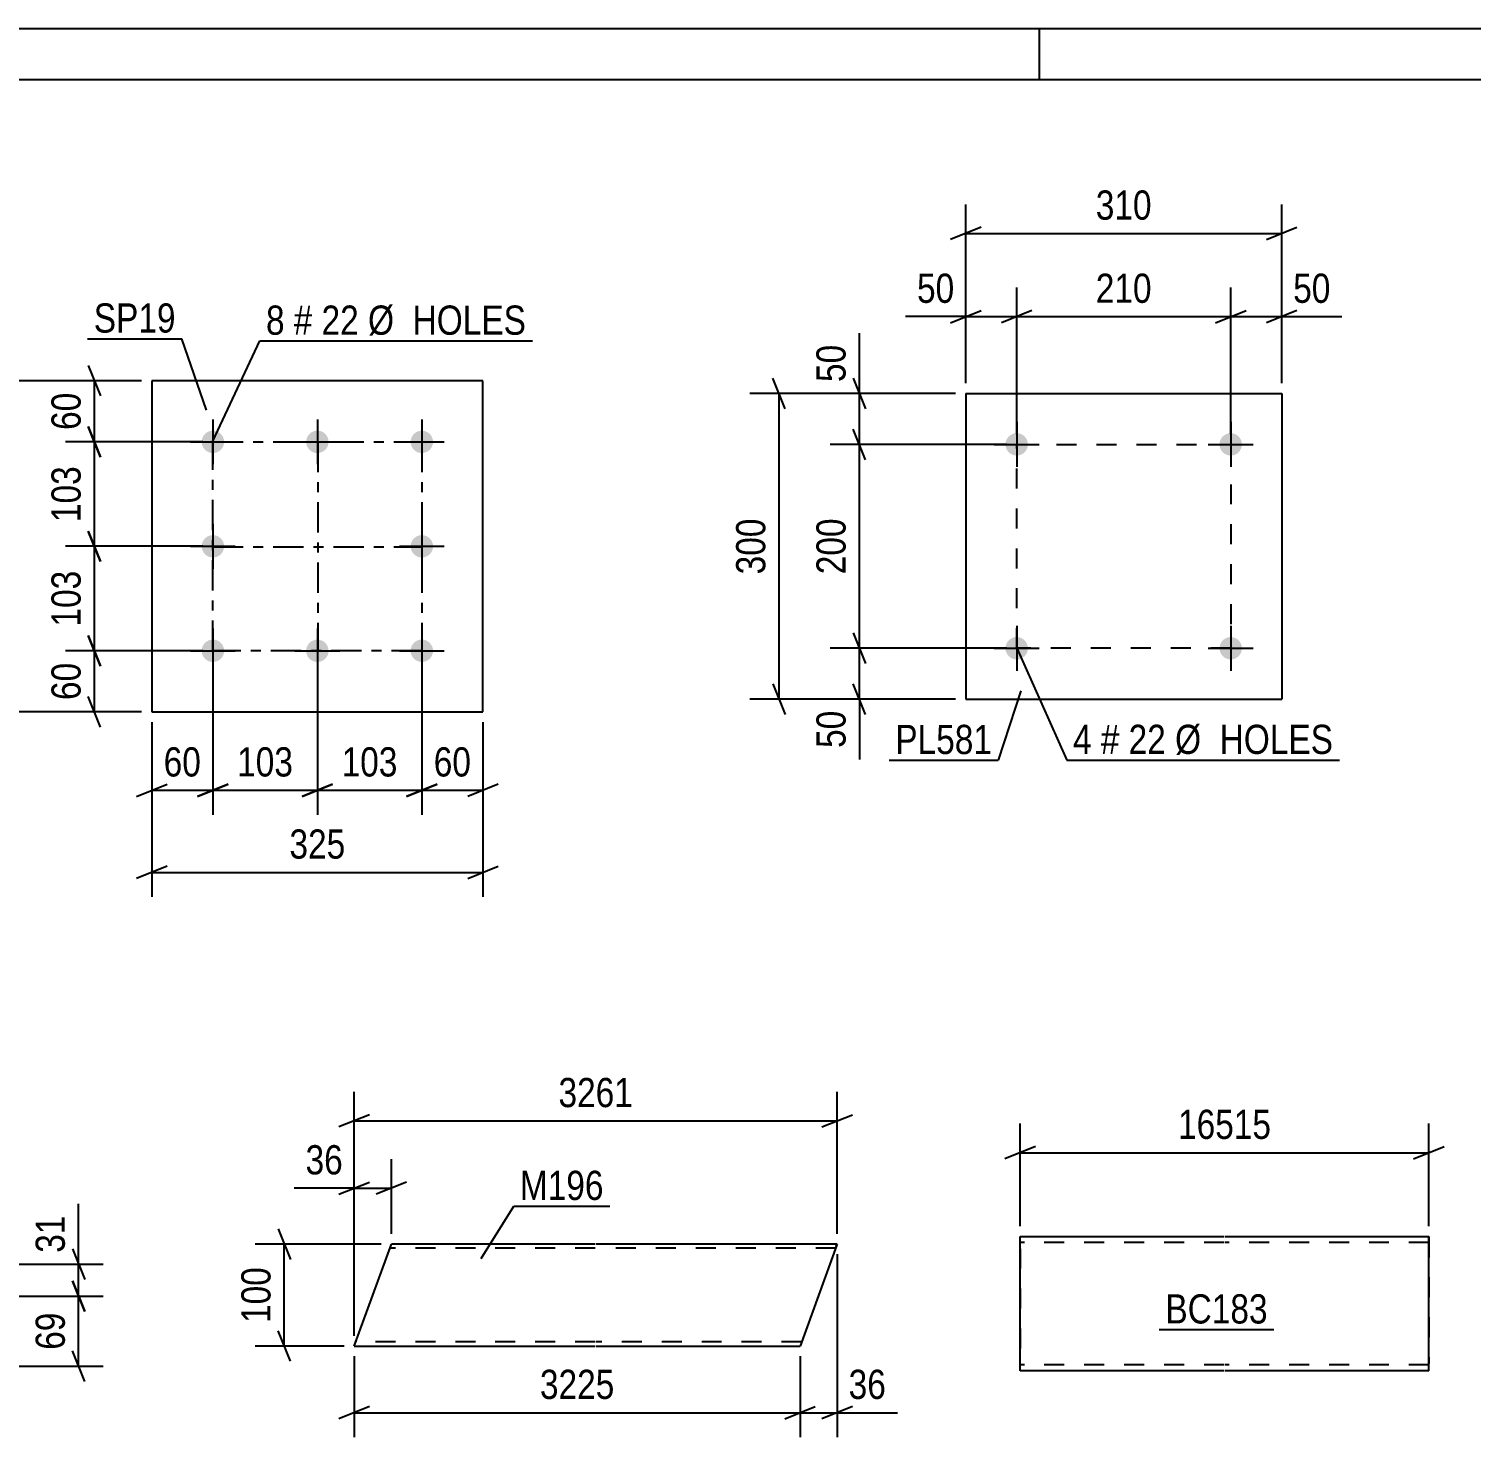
# Model space of a CAD drawing. Header units: millimetres. Extents: x 0 to 1772, y 0 to 560.
# Drawn here: x 110.8 to 252.4, y 158.8 to 297 of the extents above; entities that cross this region are included whole.
import ezdxf

# ---------------------------------------------------------------- set-up
doc = ezdxf.new("R2010")
doc.units = ezdxf.units.MM
doc.linetypes.add('DXK_LINE_DOT2', pattern=[3.9198, 1.9599, -1.9599])
doc.linetypes.add('DXK_LINE_DOT3', pattern=[5.9187, 2.979, -0.9799, 0.9799, -0.9799])
doc.styles.add('Arial Narrow', font='ARIALN.TTF', dxfattribs={"height": 0.2})

# ---------------------------------------------------------------- blocks, each defined once
blk = doc.blocks.new('Unknown-814276686-1133')
at = {"color": 5, "linetype": 'Continuous'}
for p, q in [((420, 297), (0, 297)), ((210, 292), (210, 297)), ((415, 292), (5, 292))]:
    blk.add_line(p, q, dxfattribs=at)
blk = doc.blocks.new('Part-814276686-5536 - 5530')
at = {"color": 2, "linetype": 'Continuous'}
for p, q in [((142.77, 167.77), (146.41, 177.77)), ((166.41, 177.77), (146.41, 177.77)), ((190.15, 177.77), (166.51, 177.77)), ((190.13, 177.71), (186.51, 167.77)), ((190.15, 177.77), (190.13, 177.71)), ((142.77, 167.77), (166.41, 167.77)), ((166.51, 167.77), (186.51, 167.77))]:
    blk.add_line(p, q, dxfattribs=at)
at = {"color": 7, "linetype": 'DXK_LINE_DOT2'}
for p, q in [((166.41, 177.37), (146.27, 177.37)), ((190.01, 177.37), (166.51, 177.37)), ((190.07, 177.54), (190.15, 177.77)), ((142.93, 168.2), (142.92, 168.17)), ((142.92, 168.17), (142.93, 168.2)), ((166.41, 168.17), (142.92, 168.17)), ((142.93, 168.2), (142.95, 168.26)), ((142.95, 168.26), (142.93, 168.2)), ((186.66, 168.17), (166.51, 168.17))]:
    blk.add_line(p, q, dxfattribs=at)
blk = doc.blocks.new('Bolt-814276686-5637 - 5603')
at = {"linetype": 'Continuous'}
for points in [[(128.9, 257.58, -1), (128.9, 255.38, -1)], [(139.15, 257.58, -1), (139.15, 255.38, -1)], [(149.4, 257.58, -1), (149.4, 255.38, -1)], [(128.9, 247.33, -1), (128.9, 245.13, -1)], [(149.4, 247.33, -1), (149.4, 245.13, -1)], [(128.9, 237.08, -1), (128.9, 234.88, -1)], [(139.15, 237.08, -1), (139.15, 234.88, -1)], [(149.4, 237.08, -1), (149.4, 234.88, -1)]]:
    blk.add_hatch(color=1, dxfattribs=at).paths.add_polyline_path(points)
at = {"color": 1, "linetype": 'Continuous'}
for p, q in [((128.9, 258.68), (128.9, 254.28)), ((139.15, 258.68), (139.15, 254.28)), ((149.4, 258.68), (149.4, 254.28)), ((126.7, 256.48), (131.1, 256.48)), ((136.95, 256.48), (141.35, 256.48)), ((147.2, 256.48), (151.6, 256.48)), ((128.9, 248.43), (128.9, 244.03)), ((149.4, 248.43), (149.4, 244.03)), ((126.7, 246.23), (131.1, 246.23)), ((147.2, 246.23), (151.6, 246.23)), ((128.9, 238.18), (128.9, 233.78)), ((139.15, 238.18), (139.15, 233.78)), ((149.4, 238.18), (149.4, 233.78)), ((126.7, 235.98), (131.1, 235.98)), ((136.95, 235.98), (141.35, 235.98)), ((147.2, 235.98), (151.6, 235.98))]:
    blk.add_line(p, q, dxfattribs=at)
blk = doc.blocks.new('Part-814276686-5642 - 5603')
at = {"color": 2, "linetype": 'Continuous'}
for p, q in [((122.9, 262.48), (122.9, 229.98)), ((155.4, 262.48), (122.9, 262.48)), ((155.4, 229.98), (155.4, 262.48)), ((122.9, 229.98), (155.4, 229.98))]:
    blk.add_line(p, q, dxfattribs=at)
blk = doc.blocks.new('Part-814276686-6043 - 6039')
at = {"color": 2, "linetype": 'Continuous'}
for p, q in [((208.12, 177.32), (208.12, 178.52)), ((208.12, 178.52), (228.12, 178.52)), ((228.22, 178.52), (248.22, 178.52)), ((248.22, 178.52), (248.22, 178.43)), ((248.22, 166.52), (248.22, 178.43)), ((208.12, 165.67), (208.12, 177.32)), ((208.12, 165.41), (208.12, 165.67)), ((248.22, 165.32), (248.22, 166.52)), ((208.12, 165.32), (208.12, 165.41)), ((228.12, 165.32), (208.12, 165.32)), ((248.22, 165.32), (228.22, 165.32))]:
    blk.add_line(p, q, dxfattribs=at)
at = {"color": 7, "linetype": 'DXK_LINE_DOT2'}
for p, q in [((248.22, 178.43), (248.22, 166.06)), ((208.12, 177.32), (208.12, 178.17)), ((228.12, 177.92), (208.12, 177.92)), ((208.12, 177.32), (208.12, 166.06)), ((248.22, 177.92), (228.22, 177.92)), ((208.12, 165.92), (208.12, 165.96)), ((228.12, 165.92), (208.12, 165.92)), ((248.22, 165.92), (228.22, 165.92)), ((248.22, 165.67), (248.22, 166.29)), ((248.22, 165.92), (248.22, 165.96))]:
    blk.add_line(p, q, dxfattribs=at)
blk = doc.blocks.new('Part-814276686-6569 - 6563')
at = {"color": 2, "linetype": 'Continuous'}
for p, q in [((202.77, 261.23), (202.77, 231.23)), ((202.77, 261.23), (233.77, 261.23)), ((233.77, 261.23), (233.77, 231.23)), ((202.77, 231.23), (233.77, 231.23))]:
    blk.add_line(p, q, dxfattribs=at)
blk = doc.blocks.new('Bolt-814276686-6602 - 6563')
at = {"linetype": 'Continuous'}
for points in [[(208.87, 236.23, -1), (206.67, 236.23, -1)], [(229.87, 236.23, -1), (227.67, 236.23, -1)]]:
    blk.add_hatch(color=1, dxfattribs=at).paths.add_polyline_path(points)
at = {"color": 1, "linetype": 'Continuous'}
for p, q in [((207.77, 238.43), (207.77, 234.03)), ((228.77, 238.43), (228.77, 234.03)), ((205.57, 236.23), (209.97, 236.23)), ((226.57, 236.23), (230.97, 236.23))]:
    blk.add_line(p, q, dxfattribs=at)
blk = doc.blocks.new('Bolt-814276686-6607 - 6563')
at = {"linetype": 'Continuous'}
for points in [[(208.87, 256.23, -1), (206.67, 256.23, -1)], [(229.87, 256.23, -1), (227.67, 256.23, -1)]]:
    blk.add_hatch(color=1, dxfattribs=at).paths.add_polyline_path(points)
at = {"color": 1, "linetype": 'Continuous'}
for p, q in [((207.77, 258.43), (207.77, 254.03)), ((228.77, 258.43), (228.77, 254.03)), ((205.57, 256.23), (209.97, 256.23)), ((226.57, 256.23), (230.97, 256.23))]:
    blk.add_line(p, q, dxfattribs=at)
blk = doc.blocks.new('Rectangle-814276686-5761 - 5603')
at = {"color": 1, "linetype": 'DXK_LINE_DOT3'}
blk.add_lwpolyline([(128.9, 256.48), (149.4, 256.48), (149.4, 235.98), (128.9, 235.98), (128.9, 256.48)], close=True, dxfattribs=at)
blk = doc.blocks.new('Rectangle-814276686-6716 - 6563')
at = {"color": 1, "linetype": 'DXK_LINE_DOT2'}
blk.add_lwpolyline([(207.77, 256.23), (228.77, 256.23), (228.77, 236.23), (207.77, 236.23), (207.77, 256.23)], close=True, dxfattribs=at)
blk = doc.blocks.new('Line-814276686-5747 - 5603')
at = {"color": 1, "linetype": 'DXK_LINE_DOT3'}
blk.add_line((139.2, 256.48), (139.2, 235.98), dxfattribs=at)
blk = doc.blocks.new('Line-814276686-5754 - 5603')
at = {"color": 1, "linetype": 'DXK_LINE_DOT3'}
blk.add_line((128.9, 246.18), (149.4, 246.18), dxfattribs=at)
blk = doc.blocks.new('StraightDimension-814276686-5577 - 5530')
at = {"color": 7, "linetype": 'Continuous'}
for p, q in [((142.77, 168.77), (142.77, 192.71)), ((190.15, 178.77), (190.15, 192.71)), ((144.27, 190.46), (141.27, 189.26)), ((142.77, 189.86), (190.15, 189.86)), ((188.65, 189.26), (191.65, 190.46))]:
    blk.add_line(p, q, dxfattribs=at)
at = {"color": 0}
blk.add_wipeout([(170.72, 190.61), (170.72, 194.81), (162.21, 194.81), (162.21, 190.61)], dxfattribs=at)
at = {"color": 3, "style": 'Arial Narrow'}
blk.add_text('3261', height=2.863, dxfattribs=at).set_placement((162.81, 191.21))
blk = doc.blocks.new('StraightDimension-814276686-5588 - 5530')
at = {"color": 7, "linetype": 'Continuous'}
for p, q in [((135.3, 179.27), (136.5, 176.27)), ((145.41, 177.77), (133.05, 177.77)), ((135.9, 167.77), (135.9, 177.77)), ((136.5, 166.27), (135.3, 169.27)), ((141.77, 167.77), (133.05, 167.77))]:
    blk.add_line(p, q, dxfattribs=at)
at = {"color": 0}
blk.add_wipeout([(135.15, 176.11), (130.95, 176.11), (130.95, 169.43), (135.15, 169.43)], dxfattribs=at)
at = {"color": 3, "style": 'Arial Narrow'}
blk.add_text('100', height=2.863, rotation=90.0002, dxfattribs=at).set_placement((134.55, 170.03))
blk = doc.blocks.new('StraightDimension-814276686-5564 - 5530')
at = {"color": 7, "linetype": 'Continuous'}
for p, q in [((142.77, 168.77), (142.77, 186.11)), ((146.41, 178.77), (146.41, 186.11)), ((142.77, 183.26), (136.87, 183.26)), ((142.77, 183.26), (136.87, 183.26)), ((141.27, 182.66), (144.27, 183.86)), ((142.77, 183.26), (146.41, 183.26)), ((147.91, 183.86), (144.91, 182.66))]:
    blk.add_line(p, q, dxfattribs=at)
at = {"color": 0}
blk.add_wipeout([(142.25, 184.01), (142.25, 188.21), (137.39, 188.21), (137.39, 184.01)], dxfattribs=at)
at = {"color": 3, "style": 'Arial Narrow'}
blk.add_text('36', height=2.863, dxfattribs=at).set_placement((137.99, 184.61))
blk = doc.blocks.new('StraightDimension-814276686-5539 - 5530')
at = {"color": 7, "linetype": 'Continuous'}
for p, q in [((142.77, 166.77), (142.77, 158.83)), ((186.51, 166.77), (186.51, 158.83)), ((144.27, 161.83), (141.27, 160.63)), ((185.01, 160.63), (188.01, 161.83)), ((142.77, 161.23), (186.51, 161.23))]:
    blk.add_line(p, q, dxfattribs=at)
at = {"color": 0}
blk.add_wipeout([(168.9, 161.98), (168.9, 166.18), (160.39, 166.18), (160.39, 161.98)], dxfattribs=at)
at = {"color": 3, "style": 'Arial Narrow'}
blk.add_text('3225', height=2.863, dxfattribs=at).set_placement((160.99, 162.58))
blk = doc.blocks.new('StraightDimension-814276686-5551 - 5530')
at = {"color": 7, "linetype": 'Continuous'}
for p, q in [((190.15, 176.77), (190.15, 158.83)), ((186.51, 166.77), (186.51, 158.83)), ((185.01, 160.63), (188.01, 161.83)), ((191.65, 161.83), (188.65, 160.63)), ((186.51, 161.23), (190.15, 161.23)), ((190.15, 161.23), (196.06, 161.23)), ((190.15, 161.23), (196.06, 161.23))]:
    blk.add_line(p, q, dxfattribs=at)
at = {"color": 0}
blk.add_wipeout([(195.53, 161.98), (195.53, 166.18), (190.68, 166.18), (190.68, 161.98)], dxfattribs=at)
at = {"color": 3, "style": 'Arial Narrow'}
blk.add_text('36', height=2.863, dxfattribs=at).set_placement((191.28, 162.58))
blk = doc.blocks.new('StraightDimension-814276686-6371 - 6292')
at = {"color": 7, "linetype": 'Continuous'}
for p, q in [((115.72, 175.8), (115.72, 181.71)), ((115.72, 175.8), (115.72, 181.71)), ((115.12, 177.3), (116.32, 174.3)), ((103.47, 175.8), (118.12, 175.8)), ((115.72, 172.65), (115.72, 175.8)), ((116.32, 171.15), (115.12, 174.15)), ((104.45, 172.65), (118.12, 172.65))]:
    blk.add_line(p, q, dxfattribs=at)
at = {"color": 0}
blk.add_wipeout([(114.97, 181.18), (110.77, 181.18), (110.77, 176.32), (114.97, 176.32)], dxfattribs=at)
at = {"color": 3, "style": 'Arial Narrow'}
blk.add_text('31', height=2.863, rotation=90.0002, dxfattribs=at).set_placement((114.37, 176.92))
blk = doc.blocks.new('StraightDimension-814276686-6396 - 6292')
at = {"color": 7, "linetype": 'Continuous'}
for p, q in [((115.12, 174.15), (116.32, 171.15)), ((104.45, 172.65), (118.12, 172.65)), ((115.72, 165.8), (115.72, 172.65)), ((116.32, 164.3), (115.12, 167.3)), ((95.46, 165.8), (118.12, 165.8))]:
    blk.add_line(p, q, dxfattribs=at)
at = {"color": 0}
blk.add_wipeout([(114.97, 171.65), (110.77, 171.65), (110.77, 166.8), (114.97, 166.8)], dxfattribs=at)
at = {"color": 3, "style": 'Arial Narrow'}
blk.add_text('69', height=2.863, rotation=90.0002, dxfattribs=at).set_placement((114.37, 167.4))
blk = doc.blocks.new('StraightDimension-814276686-5644 - 5603')
at = {"color": 7, "linetype": 'Continuous'}
for p, q in [((109.14, 260.98), (107.94, 263.98)), ((121.9, 262.48), (105.69, 262.48)), ((108.54, 229.98), (108.54, 262.48)), ((107.94, 231.48), (109.14, 228.48)), ((121.9, 229.98), (105.69, 229.98))]:
    blk.add_line(p, q, dxfattribs=at)
at = {"color": 0}
blk.add_wipeout([(107.79, 249.57), (103.59, 249.57), (103.59, 242.88), (107.79, 242.88)], dxfattribs=at)
at = {"color": 3, "style": 'Arial Narrow'}
blk.add_text('325', height=2.863, rotation=90.0002, dxfattribs=at).set_placement((107.19, 243.48))
blk = doc.blocks.new('StraightDimension-814276686-5655 - 5603')
at = {"color": 7, "linetype": 'Continuous'}
for p, q in [((149.4, 234.98), (149.4, 219.9)), ((155.4, 228.98), (155.4, 219.9)), ((147.9, 221.7), (150.9, 222.9)), ((149.4, 222.3), (155.4, 222.3)), ((156.9, 222.9), (153.9, 221.7))]:
    blk.add_line(p, q, dxfattribs=at)
at = {"color": 0}
blk.add_wipeout([(154.83, 223.05), (154.83, 227.25), (149.97, 227.25), (149.97, 223.05)], dxfattribs=at)
at = {"color": 3, "style": 'Arial Narrow'}
blk.add_text('60', height=2.863, dxfattribs=at).set_placement((150.57, 223.65))
blk = doc.blocks.new('StraightDimension-814276686-5665 - 5603')
at = {"color": 7, "linetype": 'Continuous'}
for p, q in [((139.15, 234.98), (139.15, 219.9)), ((149.4, 234.98), (149.4, 219.9)), ((137.65, 221.7), (140.65, 222.9)), ((139.15, 222.3), (149.4, 222.3)), ((150.9, 222.9), (147.9, 221.7))]:
    blk.add_line(p, q, dxfattribs=at)
at = {"color": 0}
blk.add_wipeout([(147.62, 223.05), (147.62, 227.25), (140.93, 227.25), (140.93, 223.05)], dxfattribs=at)
at = {"color": 3, "style": 'Arial Narrow'}
blk.add_text('103', height=2.863, dxfattribs=at).set_placement((141.53, 223.65))
blk = doc.blocks.new('StraightDimension-814276686-5675 - 5603')
at = {"color": 7, "linetype": 'Continuous'}
for p, q in [((128.9, 234.98), (128.9, 219.9)), ((139.15, 234.98), (139.15, 219.9)), ((127.4, 221.7), (130.4, 222.9)), ((128.9, 222.3), (139.15, 222.3)), ((140.65, 222.9), (137.65, 221.7))]:
    blk.add_line(p, q, dxfattribs=at)
at = {"color": 0}
blk.add_wipeout([(137.37, 223.05), (137.37, 227.25), (130.68, 227.25), (130.68, 223.05)], dxfattribs=at)
at = {"color": 3, "style": 'Arial Narrow'}
blk.add_text('103', height=2.863, dxfattribs=at).set_placement((131.28, 223.65))
blk = doc.blocks.new('StraightDimension-814276686-5685 - 5603')
at = {"color": 7, "linetype": 'Continuous'}
for p, q in [((128.9, 234.98), (128.9, 219.9)), ((122.9, 228.98), (122.9, 219.9)), ((121.4, 221.7), (124.4, 222.9)), ((122.9, 222.3), (128.9, 222.3)), ((130.4, 222.9), (127.4, 221.7))]:
    blk.add_line(p, q, dxfattribs=at)
at = {"color": 0}
blk.add_wipeout([(128.33, 223.05), (128.33, 227.25), (123.47, 227.25), (123.47, 223.05)], dxfattribs=at)
at = {"color": 3, "style": 'Arial Narrow'}
blk.add_text('60', height=2.863, dxfattribs=at).set_placement((124.07, 223.65))
blk = doc.blocks.new('StraightDimension-814276686-5696 - 5603')
at = {"color": 7, "linetype": 'Continuous'}
for p, q in [((122.9, 228.98), (122.9, 211.84)), ((155.4, 228.98), (155.4, 211.84)), ((124.4, 214.84), (121.4, 213.64)), ((122.9, 214.24), (155.4, 214.24)), ((153.9, 213.64), (156.9, 214.84))]:
    blk.add_line(p, q, dxfattribs=at)
at = {"color": 0}
blk.add_wipeout([(142.49, 214.99), (142.49, 219.19), (135.81, 219.19), (135.81, 214.99)], dxfattribs=at)
at = {"color": 3, "style": 'Arial Narrow'}
blk.add_text('325', height=2.863, dxfattribs=at).set_placement((136.41, 215.59))
blk = doc.blocks.new('StraightDimension-814276686-5707 - 5603')
at = {"color": 7, "linetype": 'Continuous'}
for p, q in [((116.67, 257.98), (117.87, 254.98)), ((127.9, 256.48), (114.42, 256.48)), ((117.27, 246.23), (117.27, 256.48)), ((117.87, 244.73), (116.67, 247.73)), ((127.9, 246.23), (114.42, 246.23))]:
    blk.add_line(p, q, dxfattribs=at)
at = {"color": 0}
blk.add_wipeout([(116.52, 254.69), (112.32, 254.69), (112.32, 248.01), (116.52, 248.01)], dxfattribs=at)
at = {"color": 3, "style": 'Arial Narrow'}
blk.add_text('103', height=2.863, rotation=90.0002, dxfattribs=at).set_placement((115.92, 248.61))
blk = doc.blocks.new('StraightDimension-814276686-5717 - 5603')
at = {"color": 7, "linetype": 'Continuous'}
for p, q in [((116.67, 263.98), (117.87, 260.98)), ((121.9, 262.48), (114.42, 262.48)), ((117.27, 256.48), (117.27, 262.48)), ((117.87, 254.98), (116.67, 257.98)), ((127.9, 256.48), (114.42, 256.48))]:
    blk.add_line(p, q, dxfattribs=at)
at = {"color": 0}
blk.add_wipeout([(116.52, 261.9), (112.32, 261.9), (112.32, 257.05), (116.52, 257.05)], dxfattribs=at)
at = {"color": 3, "style": 'Arial Narrow'}
blk.add_text('60', height=2.863, rotation=90.0002, dxfattribs=at).set_placement((115.92, 257.65))
blk = doc.blocks.new('StraightDimension-814276686-5727 - 5603')
at = {"color": 7, "linetype": 'Continuous'}
for p, q in [((116.67, 237.48), (117.87, 234.48)), ((127.9, 235.98), (114.42, 235.98)), ((117.27, 229.98), (117.27, 235.98)), ((117.87, 228.48), (116.67, 231.48)), ((121.9, 229.98), (114.42, 229.98))]:
    blk.add_line(p, q, dxfattribs=at)
at = {"color": 0}
blk.add_wipeout([(116.52, 235.4), (112.32, 235.4), (112.32, 230.55), (116.52, 230.55)], dxfattribs=at)
at = {"color": 3, "style": 'Arial Narrow'}
blk.add_text('60', height=2.863, rotation=90.0002, dxfattribs=at).set_placement((115.92, 231.15))
blk = doc.blocks.new('StraightDimension-814276686-5737 - 5603')
at = {"color": 7, "linetype": 'Continuous'}
for p, q in [((116.67, 247.73), (117.87, 244.73)), ((127.9, 246.23), (114.42, 246.23)), ((117.27, 235.98), (117.27, 246.23)), ((117.87, 234.48), (116.67, 237.48)), ((127.9, 235.98), (114.42, 235.98))]:
    blk.add_line(p, q, dxfattribs=at)
at = {"color": 0}
blk.add_wipeout([(116.52, 244.44), (112.32, 244.44), (112.32, 237.76), (116.52, 237.76)], dxfattribs=at)
at = {"color": 3, "style": 'Arial Narrow'}
blk.add_text('103', height=2.863, rotation=90.0002, dxfattribs=at).set_placement((115.92, 238.36))
blk = doc.blocks.new('StraightDimension-814276686-6047 - 6039')
at = {"color": 7, "linetype": 'Continuous'}
for p, q in [((208.12, 179.52), (208.12, 189.59)), ((248.22, 179.52), (248.22, 189.59)), ((209.62, 187.34), (206.62, 186.14)), ((246.72, 186.14), (249.72, 187.34)), ((208.12, 186.74), (248.22, 186.74))]:
    blk.add_line(p, q, dxfattribs=at)
at = {"color": 0}
blk.add_wipeout([(233.34, 187.49), (233.34, 191.69), (223, 191.69), (223, 187.49)], dxfattribs=at)
at = {"color": 3, "style": 'Arial Narrow'}
blk.add_text('16515', height=2.863, dxfattribs=at).set_placement((223.6, 188.09))
blk = doc.blocks.new('StraightDimension-814276686-6609 - 6563')
at = {"color": 7, "linetype": 'Continuous'}
for p, q in [((191.73, 237.73), (192.93, 234.73)), ((206.77, 236.23), (189.48, 236.23)), ((192.33, 231.23), (192.33, 236.23)), ((192.93, 229.73), (191.73, 232.73)), ((201.77, 231.23), (189.48, 231.23)), ((192.33, 231.23), (192.33, 225.32)), ((192.33, 231.23), (192.33, 225.32))]:
    blk.add_line(p, q, dxfattribs=at)
at = {"color": 0}
blk.add_wipeout([(191.58, 230.7), (187.38, 230.7), (187.38, 225.85), (191.58, 225.85)], dxfattribs=at)
at = {"color": 3, "style": 'Arial Narrow'}
blk.add_text('50', height=2.863, rotation=90.0002, dxfattribs=at).set_placement((190.98, 226.45))
blk = doc.blocks.new('StraightDimension-814276686-6676 - 6563')
at = {"color": 7, "linetype": 'Continuous'}
for p, q in [((207.77, 257.23), (207.77, 271.62)), ((228.77, 257.23), (228.77, 271.62)), ((209.27, 269.37), (206.27, 268.17)), ((227.27, 268.17), (230.27, 269.37)), ((207.77, 268.77), (228.77, 268.77))]:
    blk.add_line(p, q, dxfattribs=at)
at = {"color": 0}
blk.add_wipeout([(221.61, 269.52), (221.61, 273.72), (214.93, 273.72), (214.93, 269.52)], dxfattribs=at)
at = {"color": 3, "style": 'Arial Narrow'}
blk.add_text('210', height=2.863, dxfattribs=at).set_placement((215.53, 270.12))
blk = doc.blocks.new('StraightDimension-814276686-6622 - 6563')
at = {"color": 7, "linetype": 'Continuous'}
for p, q in [((192.93, 254.73), (191.73, 257.73)), ((206.77, 256.23), (189.48, 256.23)), ((192.33, 236.23), (192.33, 256.23)), ((191.73, 237.73), (192.93, 234.73)), ((206.77, 236.23), (189.48, 236.23))]:
    blk.add_line(p, q, dxfattribs=at)
at = {"color": 0}
blk.add_wipeout([(191.58, 249.57), (187.38, 249.57), (187.38, 242.89), (191.58, 242.89)], dxfattribs=at)
at = {"color": 3, "style": 'Arial Narrow'}
blk.add_text('200', height=2.863, rotation=90.0002, dxfattribs=at).set_placement((190.98, 243.49))
blk = doc.blocks.new('StraightDimension-814276686-6638 - 6563')
at = {"color": 7, "linetype": 'Continuous'}
for p, q in [((192.33, 261.23), (192.33, 267.13)), ((192.33, 261.23), (192.33, 267.13)), ((191.73, 262.73), (192.93, 259.73)), ((201.77, 261.23), (189.48, 261.23)), ((192.33, 256.23), (192.33, 261.23)), ((192.93, 254.73), (191.73, 257.73)), ((206.77, 256.23), (189.48, 256.23))]:
    blk.add_line(p, q, dxfattribs=at)
at = {"color": 0}
blk.add_wipeout([(191.58, 266.61), (187.38, 266.61), (187.38, 261.75), (191.58, 261.75)], dxfattribs=at)
at = {"color": 3, "style": 'Arial Narrow'}
blk.add_text('50', height=2.863, rotation=90.0002, dxfattribs=at).set_placement((190.98, 262.35))
blk = doc.blocks.new('StraightDimension-814276686-6652 - 6563')
at = {"color": 7, "linetype": 'Continuous'}
for p, q in [((185.05, 259.73), (183.85, 262.73)), ((201.77, 261.23), (181.6, 261.23)), ((184.45, 231.23), (184.45, 261.23)), ((183.85, 232.73), (185.05, 229.73)), ((201.77, 231.23), (181.6, 231.23))]:
    blk.add_line(p, q, dxfattribs=at)
at = {"color": 0}
blk.add_wipeout([(183.7, 249.57), (179.5, 249.57), (179.5, 242.88), (183.7, 242.88)], dxfattribs=at)
at = {"color": 3, "style": 'Arial Narrow'}
blk.add_text('300', height=2.863, rotation=90.0002, dxfattribs=at).set_placement((183.1, 243.48))
blk = doc.blocks.new('StraightDimension-814276686-6663 - 6563')
at = {"color": 7, "linetype": 'Continuous'}
for p, q in [((228.77, 257.23), (228.77, 271.62)), ((233.77, 262.23), (233.77, 271.62)), ((227.27, 268.17), (230.27, 269.37)), ((235.27, 269.37), (232.27, 268.17)), ((228.77, 268.77), (233.77, 268.77)), ((233.77, 268.77), (239.68, 268.77)), ((233.77, 268.77), (239.68, 268.77))]:
    blk.add_line(p, q, dxfattribs=at)
at = {"color": 0}
blk.add_wipeout([(239.15, 269.52), (239.15, 273.72), (234.3, 273.72), (234.3, 269.52)], dxfattribs=at)
at = {"color": 3, "style": 'Arial Narrow'}
blk.add_text('50', height=2.863, dxfattribs=at).set_placement((234.9, 270.12))
blk = doc.blocks.new('StraightDimension-814276686-6692 - 6563')
at = {"color": 7, "linetype": 'Continuous'}
for p, q in [((202.77, 262.23), (202.77, 271.62)), ((207.77, 257.23), (207.77, 271.62)), ((201.27, 268.17), (204.27, 269.37)), ((209.27, 269.37), (206.27, 268.17)), ((202.77, 268.77), (196.86, 268.77)), ((202.77, 268.77), (196.86, 268.77)), ((202.77, 268.77), (207.77, 268.77))]:
    blk.add_line(p, q, dxfattribs=at)
at = {"color": 0}
blk.add_wipeout([(202.25, 269.52), (202.25, 273.72), (197.39, 273.72), (197.39, 269.52)], dxfattribs=at)
at = {"color": 3, "style": 'Arial Narrow'}
blk.add_text('50', height=2.863, dxfattribs=at).set_placement((197.99, 270.12))
blk = doc.blocks.new('StraightDimension-814276686-6706 - 6563')
at = {"color": 7, "linetype": 'Continuous'}
for p, q in [((202.77, 262.23), (202.77, 279.78)), ((233.77, 262.23), (233.77, 279.78)), ((204.27, 277.53), (201.27, 276.33)), ((232.27, 276.33), (235.27, 277.53)), ((202.77, 276.93), (233.77, 276.93))]:
    blk.add_line(p, q, dxfattribs=at)
at = {"color": 0}
blk.add_wipeout([(221.61, 277.68), (221.61, 281.88), (214.93, 281.88), (214.93, 277.68)], dxfattribs=at)
at = {"color": 3, "style": 'Arial Narrow'}
blk.add_text('310', height=2.863, dxfattribs=at).set_placement((215.53, 278.28))
blk = doc.blocks.new('Mark-814276686-5532 - 5530')
at = {"color": 0}
blk.add_wipeout([(167.24, 182.1), (167.24, 185.1), (159.02, 185.1), (159.02, 182.1)], dxfattribs=at)
blk.add_wipeout([(167.24, 182.1), (167.24, 185.1), (159.02, 185.1), (159.02, 182.1)], dxfattribs=at)
at = {"color": 30, "linetype": 'Continuous'}
for p, q in [((155.23, 176.35), (158.42, 181.5)), ((158.42, 181.5), (167.84, 181.5))]:
    blk.add_line(p, q, dxfattribs=at)
at = {"color": 3, "style": 'Arial Narrow'}
blk.add_text('M196', height=2.863, dxfattribs=at).set_placement((159.02, 182.1))
blk = doc.blocks.new('Mark-814276686-5638 - 5603')
at = {"color": 0}
blk.add_wipeout([(125.25, 267.2), (125.25, 270.2), (117.21, 270.2), (117.21, 267.2)], dxfattribs=at)
blk.add_wipeout([(125.25, 267.2), (125.25, 270.2), (117.21, 270.2), (117.21, 267.2)], dxfattribs=at)
at = {"color": 30, "linetype": 'Continuous'}
for p in [(116.61, 266.6), (128.27, 259.59)]:
    blk.add_line(p, (125.85, 266.6), dxfattribs=at)
at = {"color": 3, "style": 'Arial Narrow'}
blk.add_text('SP19', height=2.863, dxfattribs=at).set_placement((117.21, 267.2))
blk = doc.blocks.new('Mark-814276686-5633 - 5603')
at = {"color": 0}
for points in [[(135.93, 266.99), (135.93, 269.99), (134.11, 269.99), (134.11, 266.99)], [(138.66, 266.99), (138.66, 269.99), (136.83, 269.99), (136.83, 266.99)], [(143.22, 266.99), (143.22, 269.99), (139.56, 269.99), (139.56, 266.99)], [(159.65, 266.99), (159.65, 269.99), (144.12, 269.99), (144.12, 266.99)]]:
    blk.add_wipeout(points, dxfattribs=at)
for points in [[(135.93, 266.99), (135.93, 269.99), (134.11, 269.99), (134.11, 266.99)], [(138.66, 266.99), (138.66, 269.99), (136.83, 269.99), (136.83, 266.99)], [(143.22, 266.99), (143.22, 269.99), (139.56, 269.99), (139.56, 266.99)], [(159.65, 266.99), (159.65, 269.99), (144.12, 269.99), (144.12, 266.99)]]:
    blk.add_wipeout(points, dxfattribs=at)
at = {"color": 7, "linetype": 'Continuous'}
for p, q in [((128.88, 256.54), (133.51, 266.39)), ((133.51, 266.39), (160.25, 266.39))]:
    blk.add_line(p, q, dxfattribs=at)
at = {"color": 3, "style": 'Arial Narrow'}
for s, height, p in [('8', 2.86, (134.11, 266.99)), ('#', 2.86, (136.83, 266.99)), ('22', 2.863, (139.56, 266.99)), ('Ø  HOLES', 2.863, (144.12, 266.99))]:
    blk.add_text(s, height=height, dxfattribs=at).set_placement(p)
blk = doc.blocks.new('Mark-814276686-6041 - 6039')
at = {"color": 0}
blk.add_wipeout([(232.41, 169.98), (232.41, 172.98), (222.36, 172.98), (222.36, 169.98)], dxfattribs=at)
blk.add_wipeout([(232.41, 169.98), (232.41, 172.98), (222.36, 172.98), (222.36, 169.98)], dxfattribs=at)
at = {"color": 30, "linetype": 'Continuous'}
blk.add_line((221.76, 169.38), (233.01, 169.38), dxfattribs=at)
at = {"color": 3, "style": 'Arial Narrow'}
blk.add_text('BC183', height=2.863, dxfattribs=at).set_placement((222.36, 169.98))
blk = doc.blocks.new('Mark-814276686-6565 - 6563')
at = {"color": 0}
blk.add_wipeout([(205.36, 225.85), (205.36, 228.85), (195.86, 228.85), (195.86, 225.85)], dxfattribs=at)
blk.add_wipeout([(205.36, 225.85), (205.36, 228.85), (195.86, 228.85), (195.86, 225.85)], dxfattribs=at)
at = {"color": 30, "linetype": 'Continuous'}
for p in [(208.17, 232.04), (195.26, 225.25)]:
    blk.add_line(p, (205.96, 225.25), dxfattribs=at)
at = {"color": 3, "style": 'Arial Narrow'}
blk.add_text('PL581', height=2.863, dxfattribs=at).set_placement((195.86, 225.85))
blk = doc.blocks.new('MarkSet-814276686-6763 - 6563')
at = {"color": 0}
for points in [[(215.12, 225.86), (215.12, 228.86), (213.29, 228.86), (213.29, 225.86)], [(217.85, 225.86), (217.85, 228.86), (216.02, 228.86), (216.02, 225.86)], [(222.41, 225.86), (222.41, 228.86), (218.75, 228.86), (218.75, 225.86)], [(238.83, 225.86), (238.83, 228.86), (223.31, 228.86), (223.31, 225.86)]]:
    blk.add_wipeout(points, dxfattribs=at)
for points in [[(215.12, 225.86), (215.12, 228.86), (213.29, 228.86), (213.29, 225.86)], [(217.85, 225.86), (217.85, 228.86), (216.02, 228.86), (216.02, 225.86)], [(222.41, 225.86), (222.41, 228.86), (218.75, 228.86), (218.75, 225.86)], [(238.83, 225.86), (238.83, 228.86), (223.31, 228.86), (223.31, 225.86)]]:
    blk.add_wipeout(points, dxfattribs=at)
at = {"color": 7, "linetype": 'Continuous'}
for p, q in [((207.77, 236.23), (212.69, 225.26)), ((212.69, 225.26), (239.43, 225.26))]:
    blk.add_line(p, q, dxfattribs=at)
at = {"color": 3, "style": 'Arial Narrow'}
for s, height, p in [('4', 2.86, (213.29, 225.86)), ('#', 2.86, (216.02, 225.86)), ('22', 2.863, (218.75, 225.86)), ('Ø  HOLES', 2.863, (223.31, 225.86))]:
    blk.add_text(s, height=height, dxfattribs=at).set_placement(p)

msp = doc.modelspace()

# ---------------------------------------------------------------- block references
for name in ['Unknown-814276686-1133', 'Part-814276686-5642 - 5603', 'Part-814276686-6569 - 6563', 'Bolt-814276686-5637 - 5603', 'Bolt-814276686-6607 - 6563', 'Rectangle-814276686-5761 - 5603', 'Line-814276686-5747 - 5603', 'Rectangle-814276686-6716 - 6563', 'Line-814276686-5754 - 5603', 'Bolt-814276686-6602 - 6563', 'Part-814276686-6043 - 6039', 'Part-814276686-5536 - 5530']:
    msp.add_blockref(name, (0, 0))

# ---------------------------------------------------------------- next in the draw order: block references
for name in ['StraightDimension-814276686-6676 - 6563', 'StraightDimension-814276686-5644 - 5603', 'StraightDimension-814276686-6609 - 6563', 'StraightDimension-814276686-5655 - 5603', 'StraightDimension-814276686-5577 - 5530', 'StraightDimension-814276686-6047 - 6039', 'StraightDimension-814276686-6371 - 6292', 'Mark-814276686-6041 - 6039']:
    msp.add_blockref(name, (0, 0))

# ---------------------------------------------------------------- next in the draw order: block references
for name in ['StraightDimension-814276686-6663 - 6563', 'StraightDimension-814276686-5707 - 5603', 'StraightDimension-814276686-6622 - 6563', 'StraightDimension-814276686-5665 - 5603', 'Mark-814276686-5532 - 5530', 'StraightDimension-814276686-5588 - 5530', 'StraightDimension-814276686-6396 - 6292']:
    msp.add_blockref(name, (0, 0))

# ---------------------------------------------------------------- next in the draw order: block references
for name in ['StraightDimension-814276686-6638 - 6563', 'StraightDimension-814276686-5717 - 5603', 'StraightDimension-814276686-5675 - 5603', 'StraightDimension-814276686-5564 - 5530', 'StraightDimension-814276686-5539 - 5530']:
    msp.add_blockref(name, (0, 0))

# ---------------------------------------------------------------- next in the draw order: block references
for name in ['Mark-814276686-5638 - 5603', 'StraightDimension-814276686-6652 - 6563', 'StraightDimension-814276686-5685 - 5603', 'StraightDimension-814276686-5551 - 5530']:
    msp.add_blockref(name, (0, 0))

# ---------------------------------------------------------------- next in the draw order: block references
for name in ['StraightDimension-814276686-6692 - 6563', 'Mark-814276686-5633 - 5603', 'Mark-814276686-6565 - 6563', 'StraightDimension-814276686-5696 - 5603']:
    msp.add_blockref(name, (0, 0))

# ---------------------------------------------------------------- next in the draw order: block references
for name in ['StraightDimension-814276686-6706 - 6563', 'StraightDimension-814276686-5727 - 5603', 'MarkSet-814276686-6763 - 6563']:
    msp.add_blockref(name, (0, 0))

# ---------------------------------------------------------------- next in the draw order: block references
msp.add_blockref('StraightDimension-814276686-5737 - 5603', (0, 0))

doc.saveas('drawing.dxf')
